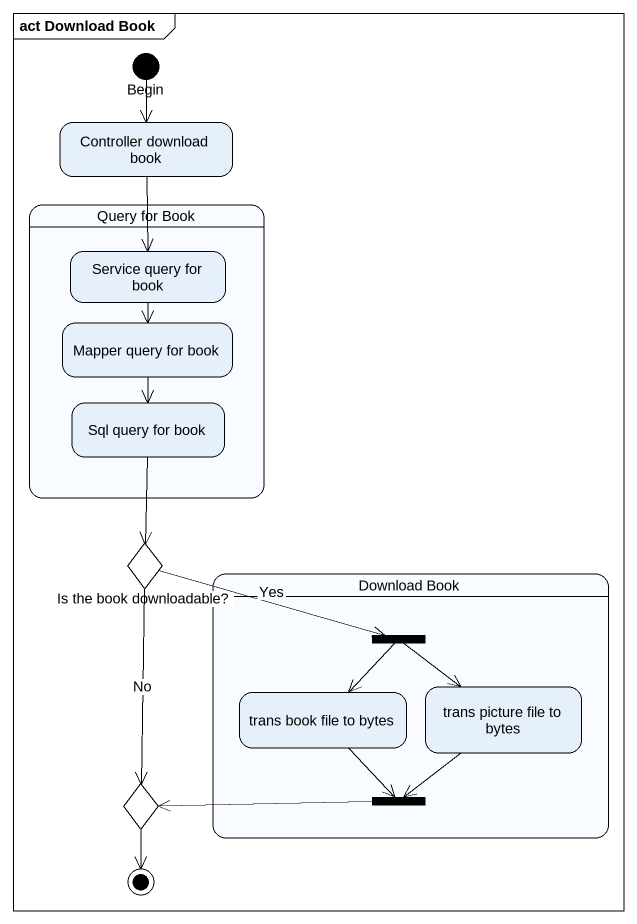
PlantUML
@startuml
mainframe act Download Book
hide empty description
state Begin <<start>>
state "Controller download book" as Controller_download_book
state "Query for Book" as Query_for_Book {
  state "Service query for book" as Service_query_for_book
  state "Mapper query for book" as Mapper_query_for_book
  state "Sql query for book" as Sql_query_for_book
}
state "Is the book downloadable?" as Is_the_book_downloadable <<choice>>
state "Download Book" as Download_Book {
  state fork1 <<fork>>
  state "trans book file to bytes" as trans_book_file_to_bytes
  state "trans picture file to bytes" as trans_picture_file_to_bytes
  state fork2 <<join>>
}
state choice1 <<choice>>
Begin --> Controller_download_book
Controller_download_book --> Service_query_for_book
Service_query_for_book --> Mapper_query_for_book
Mapper_query_for_book --> Sql_query_for_book
Sql_query_for_book --> Is_the_book_downloadable
Is_the_book_downloadable -right-> fork1 : Yes
Is_the_book_downloadable --> choice1 : No
fork1 --> trans_book_file_to_bytes
fork1 --> trans_picture_file_to_bytes
trans_book_file_to_bytes --> fork2
trans_picture_file_to_bytes --> fork2
fork2 -left-> choice1
choice1 --> [*]
@enduml
